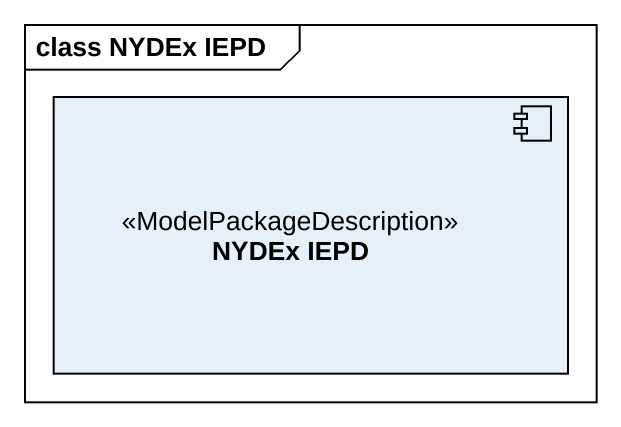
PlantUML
@startuml
mainframe class NYDEx IEPD
component "NYDEx IEPD" as NYDEx_IEPD <<ModelPackageDescription>>
@enduml
